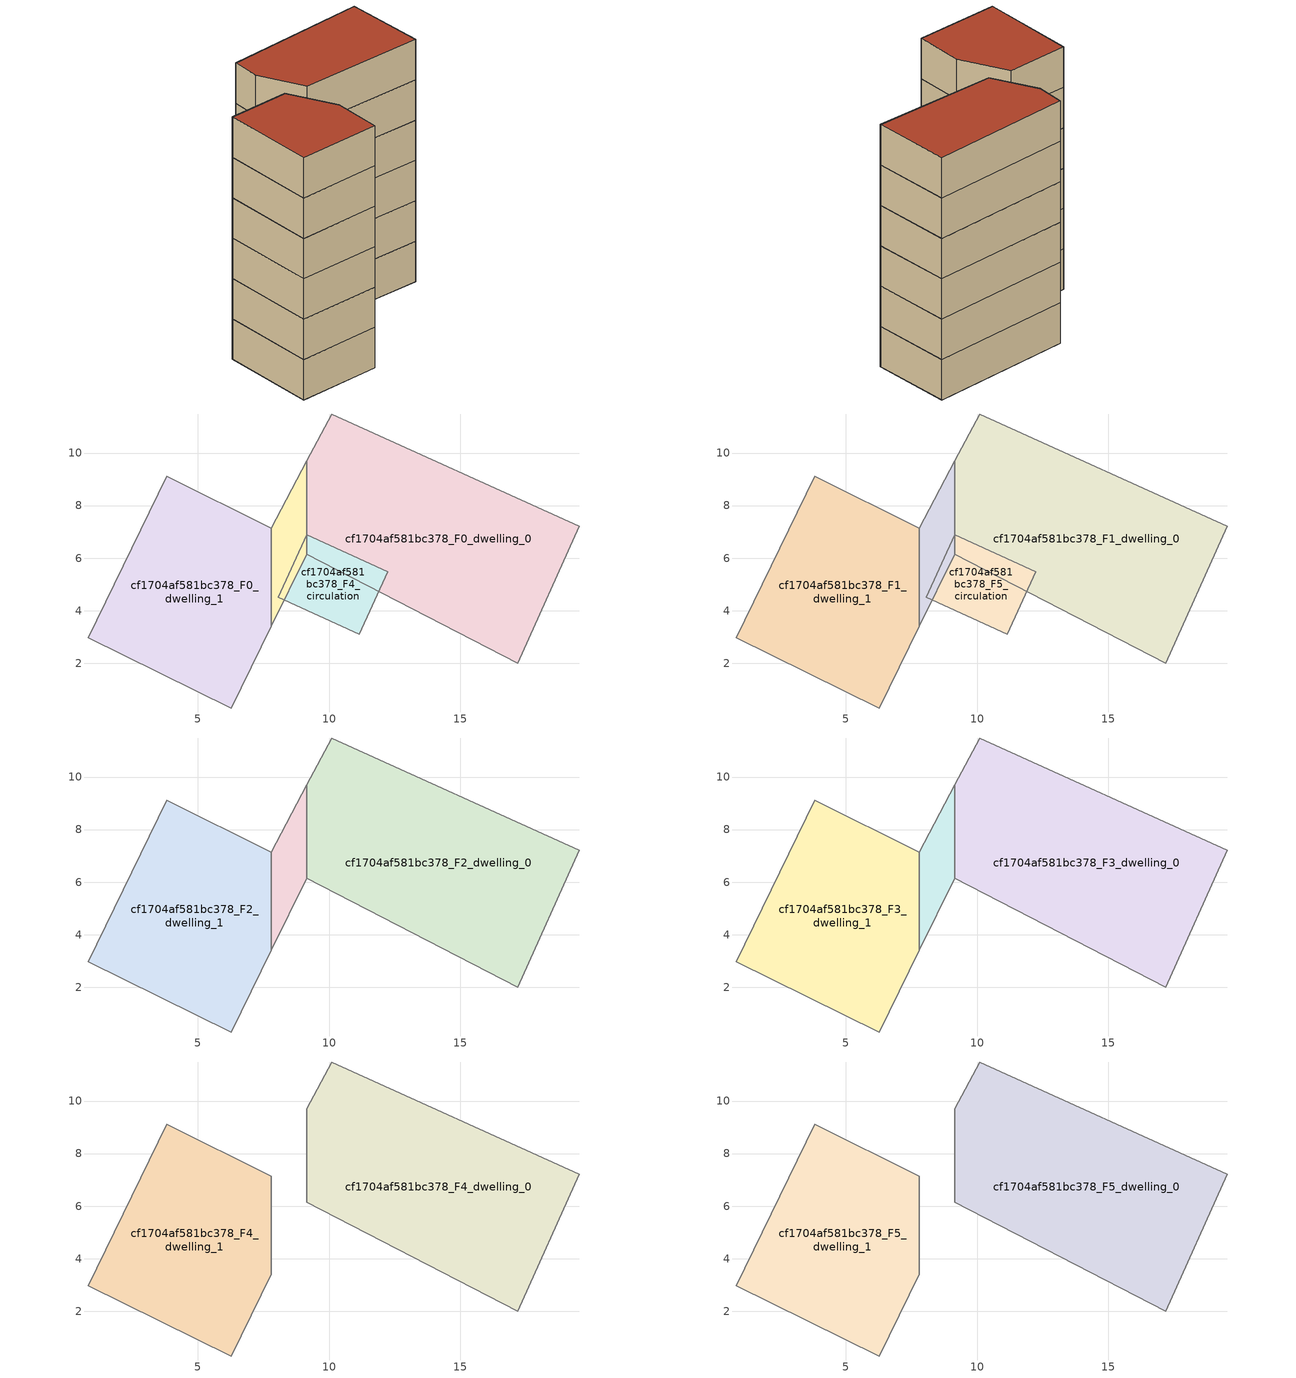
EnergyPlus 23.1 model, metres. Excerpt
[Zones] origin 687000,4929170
cf1704af581bc378_F0_dwelling_0
 floor ground (EU_floor_Construction): 17.19,2 19.52,7.21 10.1,11.49 9.16,9.7 9.16,6.14 z0
 wall adiabatic (EU_wall_Construction): 9.16,9.7 10.1,11.49 19.52,7.21 17.19,2 9.16,6.14 z0:3
 wall to cf1704af581bc378_F0_dwelling_2 (EU_wall_Construction): 9.16,6.14 9.16,9.7 z0:3
cf1704af581bc378_F0_dwelling_1
 floor ground (EU_floor_Construction): 6.28,0.29 7.81,3.4 7.81,7.13 3.82,9.12 0.84,2.97 z0
 wall adiabatic (EU_wall_Construction): 7.81,3.4 6.28,0.29 0.84,2.97 3.82,9.12 7.81,7.13 z0:3
 wall to cf1704af581bc378_F0_dwelling_2 (EU_wall_Construction): 7.81,7.13 7.81,3.4 z0:3
cf1704af581bc378_F0_dwelling_2
 floor ground (EU_floor_Construction): 7.81,3.4 9.16,6.14 9.16,9.7 7.81,7.13 z0
 wall adiabatic (EU_wall_Construction): 7.81,7.13 9.16,9.7 / 9.16,6.14 7.81,3.4 z0:3
cf1704af581bc378_F4_circulation
 floor ground (EU_floor_Construction): 11.16,3.11 12.24,5.48 9.15,6.88 8.07,4.51 z0
 wall adiabatic (EU_wall_Construction): 8.07,4.51 9.15,6.88 12.24,5.48 11.16,3.11 8.07,4.51 z0:3
cf1704af581bc378_F1_dwelling_0
 floor to cf1704af581bc378_F0_dwelling_0 (EU_floor_Construction): 17.19,2 19.52,7.21 10.1,11.49 9.16,9.7 9.16,6.14 z3
 wall adiabatic (EU_wall_Construction): 9.16,9.7 10.1,11.49 19.52,7.21 17.19,2 9.16,6.14 z3:6
 wall to cf1704af581bc378_F1_dwelling_2 (EU_wall_Construction): 9.16,6.14 9.16,9.7 z3:6
cf1704af581bc378_F1_dwelling_1
 floor to cf1704af581bc378_F0_dwelling_1 (EU_floor_Construction): 6.28,0.29 7.81,3.4 7.81,7.13 3.82,9.12 0.84,2.97 z3
 wall adiabatic (EU_wall_Construction): 7.81,3.4 6.28,0.29 0.84,2.97 3.82,9.12 7.81,7.13 z3:6
 wall to cf1704af581bc378_F1_dwelling_2 (EU_wall_Construction): 7.81,7.13 7.81,3.4 z3:6
cf1704af581bc378_F1_dwelling_2
 floor to cf1704af581bc378_F0_dwelling_2 (EU_floor_Construction): 7.81,3.4 9.16,6.14 9.16,9.7 7.81,7.13 z3
 wall adiabatic (EU_wall_Construction): 7.81,7.13 9.16,9.7 / 9.16,6.14 7.81,3.4 z3:6
cf1704af581bc378_F5_circulation
 floor to cf1704af581bc378_F4_circulation (EU_floor_Construction): 11.16,3.11 12.24,5.48 9.15,6.88 8.07,4.51 z3
 wall adiabatic (EU_wall_Construction): 8.07,4.51 9.15,6.88 12.24,5.48 11.16,3.11 8.07,4.51 z3:6
 roof outside (EU_roof_Construction): 12.24,5.48 11.16,3.11 8.07,4.51 9.15,6.88 z6
cf1704af581bc378_F2_dwelling_0
 floor to cf1704af581bc378_F1_dwelling_0 (EU_floor_Construction): 17.19,2 19.52,7.21 10.1,11.49 9.16,9.7 9.16,6.14 z6
 wall adiabatic (EU_wall_Construction): 9.16,9.7 10.1,11.49 19.52,7.21 17.19,2 9.16,6.14 z6:9
 wall to cf1704af581bc378_F2_dwelling_2 (EU_wall_Construction): 9.16,6.14 9.16,9.7 z6:9
cf1704af581bc378_F2_dwelling_1
 floor to cf1704af581bc378_F1_dwelling_1 (EU_floor_Construction): 6.28,0.29 7.81,3.4 7.81,7.13 3.82,9.12 0.84,2.97 z6
 wall adiabatic (EU_wall_Construction): 7.81,3.4 6.28,0.29 0.84,2.97 3.82,9.12 7.81,7.13 z6:9
 wall to cf1704af581bc378_F2_dwelling_2 (EU_wall_Construction): 7.81,7.13 7.81,3.4 z6:9
cf1704af581bc378_F2_dwelling_2
 floor to cf1704af581bc378_F1_dwelling_2 (EU_floor_Construction): 7.81,3.4 9.16,6.14 9.16,9.7 7.81,7.13 z6
 wall adiabatic (EU_wall_Construction): 7.81,7.13 9.16,9.7 / 9.16,6.14 7.81,3.4 z6:9
cf1704af581bc378_F3_dwelling_0
 floor to cf1704af581bc378_F2_dwelling_0 (EU_floor_Construction): 17.19,2 19.52,7.21 10.1,11.49 9.16,9.7 9.16,6.14 z9
 wall adiabatic (EU_wall_Construction): 9.16,9.7 10.1,11.49 19.52,7.21 17.19,2 9.16,6.14 z9:12
 wall to cf1704af581bc378_F3_dwelling_2 (EU_wall_Construction): 9.16,6.14 9.16,9.7 z9:12
cf1704af581bc378_F3_dwelling_1
 floor to cf1704af581bc378_F2_dwelling_1 (EU_floor_Construction): 6.28,0.29 7.81,3.4 7.81,7.13 3.82,9.12 0.84,2.97 z9
 wall adiabatic (EU_wall_Construction): 7.81,3.4 6.28,0.29 0.84,2.97 3.82,9.12 7.81,7.13 z9:12
 wall to cf1704af581bc378_F3_dwelling_2 (EU_wall_Construction): 7.81,7.13 7.81,3.4 z9:12
cf1704af581bc378_F3_dwelling_2
 floor to cf1704af581bc378_F2_dwelling_2 (EU_floor_Construction): 7.81,3.4 9.16,6.14 9.16,9.7 7.81,7.13 z9
 wall adiabatic (EU_wall_Construction): 7.81,7.13 9.16,9.7 / 9.16,6.14 7.81,3.4 z9:12
 roof outside (EU_roof_Construction): 9.16,9.7 9.16,6.14 7.81,3.4 7.81,7.13 z12
cf1704af581bc378_F4_dwelling_0
 floor to cf1704af581bc378_F3_dwelling_0 (EU_floor_Construction): 17.19,2 19.52,7.21 10.1,11.49 9.16,9.7 9.16,6.14 z12
 wall adiabatic (EU_wall_Construction): 17.19,2 9.16,6.14 9.16,9.7 10.1,11.49 19.52,7.21 17.19,2 z12:15
cf1704af581bc378_F4_dwelling_1
 floor to cf1704af581bc378_F3_dwelling_1 (EU_floor_Construction): 6.28,0.29 7.81,3.4 7.81,7.13 3.82,9.12 0.84,2.97 z12
 wall adiabatic (EU_wall_Construction): 6.28,0.29 0.84,2.97 3.82,9.12 7.81,7.13 7.81,3.4 6.28,0.29 z12:15
cf1704af581bc378_F5_dwelling_0
 floor to cf1704af581bc378_F4_dwelling_0 (EU_floor_Construction): 17.19,2 19.52,7.21 10.1,11.49 9.16,9.7 9.16,6.14 z15
 wall adiabatic (EU_wall_Construction): 17.19,2 9.16,6.14 9.16,9.7 10.1,11.49 19.52,7.21 17.19,2 z15:18
 roof outside (EU_roof_Construction): 19.52,7.21 17.19,2 9.16,6.14 9.16,9.7 10.1,11.49 z18
cf1704af581bc378_F5_dwelling_1
 floor to cf1704af581bc378_F4_dwelling_1 (EU_floor_Construction): 6.28,0.29 7.81,3.4 7.81,7.13 3.82,9.12 0.84,2.97 z15
 wall adiabatic (EU_wall_Construction): 6.28,0.29 0.84,2.97 3.82,9.12 7.81,7.13 7.81,3.4 6.28,0.29 z15:18
 roof outside (EU_roof_Construction): 7.81,7.13 7.81,3.4 6.28,0.29 0.84,2.97 3.82,9.12 z18
[Building]
EU S2 Campaign: North Axis=0; Terrain=City; Solar Distribution=FullExterior
[Site:Location]
Bologna: Latitude=44.5; Longitude=11.25; Time Zone=1; Elevation=37
[SizingPeriod:WeatherFileDays]
AnnualSizingPeriod: Begin Month=1; Begin Day of Month=1; End Month=12; End Day of Month=31; Day of Week for Start Day=Monday; Use Weather File Daylight Saving Period=No; Use Weather File Rain and Snow Indicators=No
[MATERIAL]
EU_InternalMass_Material: Roughness=MediumRough; Thickness=0.1; Conductivity=1; Density=1800; Specific Heat=900; Thermal Absorptance=0.9; Solar Absorptance=0.7; Visible Absorptance=0.7
[MATERIAL:NOMASS] Roughness=MediumRough; Thermal Absorptance=0.9; Solar Absorptance=0.7; Visible Absorptance=0.7
Name | Thermal Resistance
EU_wall_NoMass | 0.905828
EU_roof_NoMass | 0.37593
EU_floor_NoMass | 0.67114
[CONSTRUCTION]
EU_wall_Construction: EU_wall_NoMass
EU_roof_Construction: EU_roof_NoMass
EU_floor_Construction: EU_floor_NoMass
EU_InternalMass_Construction: EU_InternalMass_Material
[ZONE] Type=1; Multiplier=1; Ceiling Height=autocalculate; Floor Area=autocalculate; Part of Total Floor Area=Yes
Name | Volume
cf1704af581bc378_F0_dwelling_0; cf1704af581bc378_F1_dwelling_0; cf1704af581bc378_F2_dwelling_0; cf1704af581bc378_F3_dwelling_0; cf1704af581bc378_F4_dwelling_0; cf1704af581bc378_F5_dwelling_0 | 163.745
cf1704af581bc378_F0_dwelling_1; cf1704af581bc378_F1_dwelling_1; cf1704af581bc378_F2_dwelling_1; cf1704af581bc378_F3_dwelling_1; cf1704af581bc378_F4_dwelling_1; cf1704af581bc378_F5_dwelling_1 | 116.128
cf1704af581bc378_F0_dwelling_2; cf1704af581bc378_F1_dwelling_2; cf1704af581bc378_F2_dwelling_2; cf1704af581bc378_F3_dwelling_2 | 14.7561
cf1704af581bc378_F4_circulation; cf1704af581bc378_F5_circulation | 26.5195
[INTERNALMASS] Construction=EU_InternalMass_Construction
Name | Zone or ZoneList | Surface Area
cf1704af581bc378_F0_dwelling_0_EU_InternalMass | cf1704af581bc378_F0_dwelling_0 | 54.5812
cf1704af581bc378_F0_dwelling_1_EU_InternalMass | cf1704af581bc378_F0_dwelling_1 | 38.7096
cf1704af581bc378_F0_dwelling_2_EU_InternalMass | cf1704af581bc378_F0_dwelling_2 | 4.91845
cf1704af581bc378_F1_dwelling_0_EU_InternalMass | cf1704af581bc378_F1_dwelling_0 | 54.5812
cf1704af581bc378_F1_dwelling_1_EU_InternalMass | cf1704af581bc378_F1_dwelling_1 | 38.7096
cf1704af581bc378_F1_dwelling_2_EU_InternalMass | cf1704af581bc378_F1_dwelling_2 | 4.91845
cf1704af581bc378_F2_dwelling_0_EU_InternalMass | cf1704af581bc378_F2_dwelling_0 | 54.5812
cf1704af581bc378_F2_dwelling_1_EU_InternalMass | cf1704af581bc378_F2_dwelling_1 | 38.7096
cf1704af581bc378_F2_dwelling_2_EU_InternalMass | cf1704af581bc378_F2_dwelling_2 | 4.91845
cf1704af581bc378_F3_dwelling_0_EU_InternalMass | cf1704af581bc378_F3_dwelling_0 | 54.5812
cf1704af581bc378_F3_dwelling_1_EU_InternalMass | cf1704af581bc378_F3_dwelling_1 | 38.7096
cf1704af581bc378_F3_dwelling_2_EU_InternalMass | cf1704af581bc378_F3_dwelling_2 | 4.91845
cf1704af581bc378_F4_dwelling_0_EU_InternalMass | cf1704af581bc378_F4_dwelling_0 | 44.6852
cf1704af581bc378_F4_dwelling_1_EU_InternalMass | cf1704af581bc378_F4_dwelling_1 | 44.6852
cf1704af581bc378_F5_dwelling_0_EU_InternalMass | cf1704af581bc378_F5_dwelling_0 | 44.6852
cf1704af581bc378_F5_dwelling_1_EU_InternalMass | cf1704af581bc378_F5_dwelling_1 | 44.6852
[OTHEREQUIPMENT] Fuel Type=Electricity; Design Level Calculation Method=Watts/Area; Power per Zone Floor Area=1; Fraction Latent=0; Fraction Radiant=0; Fraction Lost=0; Carbon Dioxide Generation Rate=0; EndUse Subcategory=EU_Step8_InternalGains
Name | Zone or ZoneList or Space or SpaceList | Schedule
EU_Step8_InternalGain_cf1704af581bc378_F0_dwelling_0_f000 | cf1704af581bc378_F0_dwelling_0 | EU_Step8_GainSchedule_cf1704af581bc378_F0_dwelling_0_f000
EU_Step8_InternalGain_cf1704af581bc378_F0_dwelling_1_f000 | cf1704af581bc378_F0_dwelling_1 | EU_Step8_GainSchedule_cf1704af581bc378_F0_dwelling_1_f000
EU_Step8_InternalGain_cf1704af581bc378_F0_dwelling_2_f000 | cf1704af581bc378_F0_dwelling_2 | EU_Step8_GainSchedule_cf1704af581bc378_F0_dwelling_2_f000
EU_Step8_InternalGain_cf1704af581bc378_F1_dwelling_0_f000 | cf1704af581bc378_F1_dwelling_0 | EU_Step8_GainSchedule_cf1704af581bc378_F1_dwelling_0_f000
EU_Step8_InternalGain_cf1704af581bc378_F1_dwelling_1_f000 | cf1704af581bc378_F1_dwelling_1 | EU_Step8_GainSchedule_cf1704af581bc378_F1_dwelling_1_f000
EU_Step8_InternalGain_cf1704af581bc378_F1_dwelling_2_f000 | cf1704af581bc378_F1_dwelling_2 | EU_Step8_GainSchedule_cf1704af581bc378_F1_dwelling_2_f000
EU_Step8_InternalGain_cf1704af581bc378_F2_dwelling_0_f000 | cf1704af581bc378_F2_dwelling_0 | EU_Step8_GainSchedule_cf1704af581bc378_F2_dwelling_0_f000
EU_Step8_InternalGain_cf1704af581bc378_F2_dwelling_1_f000 | cf1704af581bc378_F2_dwelling_1 | EU_Step8_GainSchedule_cf1704af581bc378_F2_dwelling_1_f000
EU_Step8_InternalGain_cf1704af581bc378_F2_dwelling_2_f000 | cf1704af581bc378_F2_dwelling_2 | EU_Step8_GainSchedule_cf1704af581bc378_F2_dwelling_2_f000
EU_Step8_InternalGain_cf1704af581bc378_F3_dwelling_0_f000 | cf1704af581bc378_F3_dwelling_0 | EU_Step8_GainSchedule_cf1704af581bc378_F3_dwelling_0_f000
EU_Step8_InternalGain_cf1704af581bc378_F3_dwelling_1_f000 | cf1704af581bc378_F3_dwelling_1 | EU_Step8_GainSchedule_cf1704af581bc378_F3_dwelling_1_f000
EU_Step8_InternalGain_cf1704af581bc378_F3_dwelling_2_f000 | cf1704af581bc378_F3_dwelling_2 | EU_Step8_GainSchedule_cf1704af581bc378_F3_dwelling_2_f000
EU_Step8_InternalGain_cf1704af581bc378_F4_dwelling_0_f000 | cf1704af581bc378_F4_dwelling_0 | EU_Step8_GainSchedule_cf1704af581bc378_F4_dwelling_0_f000
EU_Step8_InternalGain_cf1704af581bc378_F4_dwelling_1_f000 | cf1704af581bc378_F4_dwelling_1 | EU_Step8_GainSchedule_cf1704af581bc378_F4_dwelling_1_f000
EU_Step8_InternalGain_cf1704af581bc378_F5_dwelling_0_f000 | cf1704af581bc378_F5_dwelling_0 | EU_Step8_GainSchedule_cf1704af581bc378_F5_dwelling_0_f000
EU_Step8_InternalGain_cf1704af581bc378_F5_dwelling_1_f000 | cf1704af581bc378_F5_dwelling_1 | EU_Step8_GainSchedule_cf1704af581bc378_F5_dwelling_1_f000
[ZONEINFILTRATION:DESIGNFLOWRATE] Schedule=EU_AlwaysOn; Design Flow Rate Calculation Method=Flow/Area; Flow Rate per Floor Area=0.0005; Constant Term Coefficient=1; Temperature Term Coefficient=0; Velocity Term Coefficient=0; Velocity Squared Term Coefficient=0
Name | Zone or ZoneList or Space or SpaceList
EU_Circulation_Infiltration_cf1704af581bc378_F4_circulation | cf1704af581bc378_F4_circulation
EU_Circulation_Infiltration_cf1704af581bc378_F5_circulation | cf1704af581bc378_F5_circulation
[ZONEVENTILATION:DESIGNFLOWRATE] Schedule=EU_AlwaysOn; Design Flow Rate Calculation Method=AirChanges/Hour; Air Changes per Hour=0.73129; Ventilation Type=Natural; Fan Pressure Rise=0; Fan Total Efficiency=1; Constant Term Coefficient=1; Temperature Term Coefficient=0; Velocity Term Coefficient=0; Velocity Squared Term Coefficient=0; Minimum Indoor Temperature=-100; Maximum Indoor Temperature=100; Delta Temperature=-100; Minimum Outdoor Temperature=-100; Maximum Outdoor Temperature=100; Maximum Wind Speed=40
Name | Zone or ZoneList or Space or SpaceList
EU_ConstantAir_cf1704af581bc378_F0_dwelling_0 | cf1704af581bc378_F0_dwelling_0
EU_ConstantAir_cf1704af581bc378_F0_dwelling_1 | cf1704af581bc378_F0_dwelling_1
EU_ConstantAir_cf1704af581bc378_F0_dwelling_2 | cf1704af581bc378_F0_dwelling_2
EU_ConstantAir_cf1704af581bc378_F1_dwelling_0 | cf1704af581bc378_F1_dwelling_0
EU_ConstantAir_cf1704af581bc378_F1_dwelling_1 | cf1704af581bc378_F1_dwelling_1
EU_ConstantAir_cf1704af581bc378_F1_dwelling_2 | cf1704af581bc378_F1_dwelling_2
EU_ConstantAir_cf1704af581bc378_F2_dwelling_0 | cf1704af581bc378_F2_dwelling_0
EU_ConstantAir_cf1704af581bc378_F2_dwelling_1 | cf1704af581bc378_F2_dwelling_1
EU_ConstantAir_cf1704af581bc378_F2_dwelling_2 | cf1704af581bc378_F2_dwelling_2
EU_ConstantAir_cf1704af581bc378_F3_dwelling_0 | cf1704af581bc378_F3_dwelling_0
EU_ConstantAir_cf1704af581bc378_F3_dwelling_1 | cf1704af581bc378_F3_dwelling_1
EU_ConstantAir_cf1704af581bc378_F3_dwelling_2 | cf1704af581bc378_F3_dwelling_2
EU_ConstantAir_cf1704af581bc378_F4_dwelling_0 | cf1704af581bc378_F4_dwelling_0
EU_ConstantAir_cf1704af581bc378_F4_dwelling_1 | cf1704af581bc378_F4_dwelling_1
EU_ConstantAir_cf1704af581bc378_F5_dwelling_0 | cf1704af581bc378_F5_dwelling_0
EU_ConstantAir_cf1704af581bc378_F5_dwelling_1 | cf1704af581bc378_F5_dwelling_1
[HVACTEMPLATE:THERMOSTAT] Constant Heating Setpoint=20; Constant Cooling Setpoint=50
EU_HeatOnly_cf1704af581bc378_F0_dwelling_0; EU_HeatOnly_cf1704af581bc378_F0_dwelling_1; EU_HeatOnly_cf1704af581bc378_F0_dwelling_2; EU_HeatOnly_cf1704af581bc378_F1_dwelling_0; EU_HeatOnly_cf1704af581bc378_F1_dwelling_1; EU_HeatOnly_cf1704af581bc378_F1_dwelling_2; EU_HeatOnly_cf1704af581bc378_F2_dwelling_0; EU_HeatOnly_cf1704af581bc378_F2_dwelling_1; EU_HeatOnly_cf1704af581bc378_F2_dwelling_2; EU_HeatOnly_cf1704af581bc378_F3_dwelling_0; EU_HeatOnly_cf1704af581bc378_F3_dwelling_1; EU_HeatOnly_cf1704af581bc378_F3_dwelling_2; EU_HeatOnly_cf1704af581bc378_F4_dwelling_0; EU_HeatOnly_cf1704af581bc378_F4_dwelling_1; EU_HeatOnly_cf1704af581bc378_F5_dwelling_0; EU_HeatOnly_cf1704af581bc378_F5_dwelling_1
[HVACTEMPLATE:ZONE:IDEALLOADSAIRSYSTEM] System Availability Schedule=EU_AlwaysOn; Maximum Heating Supply Air Temperature=50; Minimum Cooling Supply Air Temperature=13; Maximum Heating Supply Air Humidity Ratio=0.0156; Minimum Cooling Supply Air Humidity Ratio=0.0077; Heating Limit=NoLimit; Cooling Limit=NoLimit; Heating Availability Schedule=EU_AlwaysOn; Cooling Availability Schedule=EU_CoolingOff; Dehumidification Control Type=ConstantSensibleHeatRatio; Cooling Sensible Heat Ratio=0.7; Dehumidification Setpoint=60; Humidification Control Type=None; Humidification Setpoint=30; Outdoor Air Method=None; Outdoor Air Flow Rate per Person=0.00944; Outdoor Air Flow Rate per Zone Floor Area=0; Outdoor Air Flow Rate per Zone=0; Demand Controlled Ventilation Type=None; Outdoor Air Economizer Type=NoEconomizer; Heat Recovery Type=None; Sensible Heat Recovery Effectiveness=0.7; Latent Heat Recovery Effectiveness=0.65
Name | Template Thermostat
cf1704af581bc378_F0_dwelling_0 | EU_HeatOnly_cf1704af581bc378_F0_dwelling_0
cf1704af581bc378_F0_dwelling_1 | EU_HeatOnly_cf1704af581bc378_F0_dwelling_1
cf1704af581bc378_F0_dwelling_2 | EU_HeatOnly_cf1704af581bc378_F0_dwelling_2
cf1704af581bc378_F1_dwelling_0 | EU_HeatOnly_cf1704af581bc378_F1_dwelling_0
cf1704af581bc378_F1_dwelling_1 | EU_HeatOnly_cf1704af581bc378_F1_dwelling_1
cf1704af581bc378_F1_dwelling_2 | EU_HeatOnly_cf1704af581bc378_F1_dwelling_2
cf1704af581bc378_F2_dwelling_0 | EU_HeatOnly_cf1704af581bc378_F2_dwelling_0
cf1704af581bc378_F2_dwelling_1 | EU_HeatOnly_cf1704af581bc378_F2_dwelling_1
cf1704af581bc378_F2_dwelling_2 | EU_HeatOnly_cf1704af581bc378_F2_dwelling_2
cf1704af581bc378_F3_dwelling_0 | EU_HeatOnly_cf1704af581bc378_F3_dwelling_0
cf1704af581bc378_F3_dwelling_1 | EU_HeatOnly_cf1704af581bc378_F3_dwelling_1
cf1704af581bc378_F3_dwelling_2 | EU_HeatOnly_cf1704af581bc378_F3_dwelling_2
cf1704af581bc378_F4_dwelling_0 | EU_HeatOnly_cf1704af581bc378_F4_dwelling_0
cf1704af581bc378_F4_dwelling_1 | EU_HeatOnly_cf1704af581bc378_F4_dwelling_1
cf1704af581bc378_F5_dwelling_0 | EU_HeatOnly_cf1704af581bc378_F5_dwelling_0
cf1704af581bc378_F5_dwelling_1 | EU_HeatOnly_cf1704af581bc378_F5_dwelling_1
[SIZING:ZONE] Zone Cooling Design Supply Air Temperature Input Method=SupplyAirTemperature; Zone Cooling Design Supply Air Temperature=13; Zone Heating Design Supply Air Temperature Input Method=SupplyAirTemperature; Zone Heating Design Supply Air Temperature=50; Zone Cooling Design Supply Air Humidity Ratio=0.008; Zone Heating Design Supply Air Humidity Ratio=0.008; Cooling Design Air Flow Method=DesignDay; Cooling Design Air Flow Rate=0; Cooling Minimum Air Flow per Zone Floor Area=0.000762; Cooling Minimum Air Flow=0; Cooling Minimum Air Flow Fraction=0.2; Heating Design Air Flow Method=DesignDay; Heating Design Air Flow Rate=0; Heating Maximum Air Flow per Zone Floor Area=0.002032; Heating Maximum Air Flow=0.141576; Heating Maximum Air Flow Fraction=0.3; Account for Dedicated Outdoor Air System=No; Dedicated Outdoor Air System Control Strategy=NeutralSupplyAir; Dedicated Outdoor Air Low Setpoint Temperature for Design=autosize; Dedicated Outdoor Air High Setpoint Temperature for Design=autosize; Zone Load Sizing Method=Sensible Load Only No Latent Load; Zone Latent Cooling Design Supply Air Humidity Ratio Input Method=HumidityRatioDifference; Zone Cooling Design Supply Air Humidity Ratio Difference=0.005; Zone Latent Heating Design Supply Air Humidity Ratio Input Method=HumidityRatioDifference; Zone Humidification Design Supply Air Humidity Ratio Difference=0.005
cf1704af581bc378_F0_dwelling_0; cf1704af581bc378_F0_dwelling_1; cf1704af581bc378_F0_dwelling_2; cf1704af581bc378_F1_dwelling_0; cf1704af581bc378_F1_dwelling_1; cf1704af581bc378_F1_dwelling_2; cf1704af581bc378_F2_dwelling_0; cf1704af581bc378_F2_dwelling_1; cf1704af581bc378_F2_dwelling_2; cf1704af581bc378_F3_dwelling_0; cf1704af581bc378_F3_dwelling_1; cf1704af581bc378_F3_dwelling_2; cf1704af581bc378_F4_dwelling_0; cf1704af581bc378_F4_dwelling_1; cf1704af581bc378_F5_dwelling_0; cf1704af581bc378_F5_dwelling_1
[SCHEDULE:CONSTANT]
Name | Hourly Value
EU_AlwaysOn | 1
EU_CoolingOff | 0
[SCHEDULE:FILE] Column Number=1; Rows to Skip at Top=0; Number of Hours of Data=8760; Column Separator=Comma; Interpolate to Timestep=No; Minutes per Item=60; Adjust Schedule for Daylight Savings=Yes
Name | File
EU_Step8_GainSchedule_cf1704af581bc378_F0_dwelling_0_f000 | ../../schedules/cf1704af581bc378/cf1704af581bc378_F0_dwelling_0_f000_gain.csv
EU_Step8_GainSchedule_cf1704af581bc378_F0_dwelling_1_f000 | ../../schedules/cf1704af581bc378/cf1704af581bc378_F0_dwelling_1_f000_gain.csv
EU_Step8_GainSchedule_cf1704af581bc378_F0_dwelling_2_f000 | ../../schedules/cf1704af581bc378/cf1704af581bc378_F0_dwelling_2_f000_gain.csv
EU_Step8_GainSchedule_cf1704af581bc378_F1_dwelling_0_f000 | ../../schedules/cf1704af581bc378/cf1704af581bc378_F1_dwelling_0_f000_gain.csv
EU_Step8_GainSchedule_cf1704af581bc378_F1_dwelling_1_f000 | ../../schedules/cf1704af581bc378/cf1704af581bc378_F1_dwelling_1_f000_gain.csv
EU_Step8_GainSchedule_cf1704af581bc378_F1_dwelling_2_f000 | ../../schedules/cf1704af581bc378/cf1704af581bc378_F1_dwelling_2_f000_gain.csv
EU_Step8_GainSchedule_cf1704af581bc378_F2_dwelling_0_f000 | ../../schedules/cf1704af581bc378/cf1704af581bc378_F2_dwelling_0_f000_gain.csv
EU_Step8_GainSchedule_cf1704af581bc378_F2_dwelling_1_f000 | ../../schedules/cf1704af581bc378/cf1704af581bc378_F2_dwelling_1_f000_gain.csv
EU_Step8_GainSchedule_cf1704af581bc378_F2_dwelling_2_f000 | ../../schedules/cf1704af581bc378/cf1704af581bc378_F2_dwelling_2_f000_gain.csv
EU_Step8_GainSchedule_cf1704af581bc378_F3_dwelling_0_f000 | ../../schedules/cf1704af581bc378/cf1704af581bc378_F3_dwelling_0_f000_gain.csv
EU_Step8_GainSchedule_cf1704af581bc378_F3_dwelling_1_f000 | ../../schedules/cf1704af581bc378/cf1704af581bc378_F3_dwelling_1_f000_gain.csv
EU_Step8_GainSchedule_cf1704af581bc378_F3_dwelling_2_f000 | ../../schedules/cf1704af581bc378/cf1704af581bc378_F3_dwelling_2_f000_gain.csv
EU_Step8_GainSchedule_cf1704af581bc378_F4_dwelling_0_f000 | ../../schedules/cf1704af581bc378/cf1704af581bc378_F4_dwelling_0_f000_gain.csv
EU_Step8_GainSchedule_cf1704af581bc378_F4_dwelling_1_f000 | ../../schedules/cf1704af581bc378/cf1704af581bc378_F4_dwelling_1_f000_gain.csv
EU_Step8_GainSchedule_cf1704af581bc378_F5_dwelling_0_f000 | ../../schedules/cf1704af581bc378/cf1704af581bc378_F5_dwelling_0_f000_gain.csv
EU_Step8_GainSchedule_cf1704af581bc378_F5_dwelling_1_f000 | ../../schedules/cf1704af581bc378/cf1704af581bc378_F5_dwelling_1_f000_gain.csv
